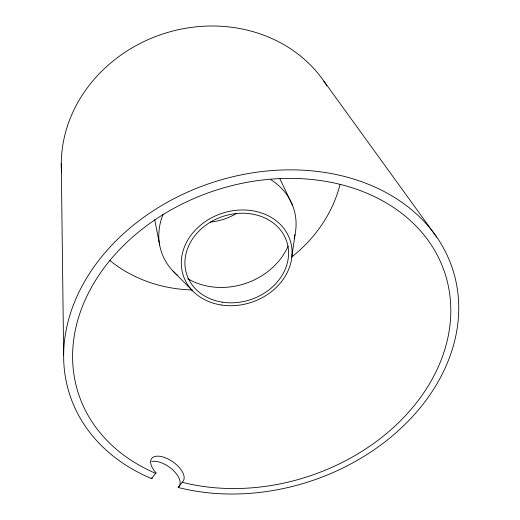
<?xml version="1.0" encoding="UTF-8"?>
<svg xmlns="http://www.w3.org/2000/svg" width="520" height="520" viewBox="0 0 520 520"><rect width="100%" height="100%" fill="white"/><g stroke="black" fill="none" stroke-linecap="round" stroke-linejoin="round"><path stroke-width="0.78" d="M291.954 255.859L295.029 234.696M173.05 271.122L192.744 290.953M323.875 81.139L436.703 237.061M279.669 178.321L292.546 205.342M154.694 219.564L159.627 244.94M61.276 163.657L63.648 355.037M270.861 179.706A69.602 59.228 -18.3 0 1 294.164 238.362M177.84 275.594A69.602 59.228 -18.3 0 1 163.215 214.11M288.151 246.077A66.157 56.29 -18.3 0 1 187.805 278.766M236.301 213.609A58.455 52.007 -18.3 0 1 210.34 222.131M61.561 172.386A143.026 128.148 -18.3 0 1 163.209 33.846A143.026 128.148 -18.3 0 1 326.878 85.69M339.996 184.711A139.38 124.144 -18.3 0 1 291.33 257.27M192.153 289.952A139.38 124.144 -18.3 0 1 109.85 260.481M151.651 461.468A19.312 9.887 35.4 0 1 173.544 470.652A19.312 9.887 35.4 0 1 178.055 487.357M152.269 478.381A19.312 9.887 35.4 0 1 151.756 477.815M156.332 473.09A19.363 9.711 35.2 0 1 153.992 456.8A19.363 9.711 35.2 0 1 176.52 464.737A19.363 9.711 35.2 0 1 182.078 482.157M155.565 473.31L151.554 478.601A201.474 157.183 -18.3 0 1 164.678 203.781A201.474 157.183 -18.3 0 1 458.594 301.821A201.474 157.183 -18.3 0 1 178.224 487.494L182.26 482.313A192.868 150.377 -18.3 0 0 450.684 304.974A192.868 150.377 -18.3 0 0 170.131 210.405A192.868 150.377 -18.3 0 0 155.565 473.31M221.169 304.986A56.251 46.872 -18.3 0 0 290.498 241.488A56.251 46.872 -18.3 0 0 198.393 227.052A56.251 46.872 -18.3 0 0 221.169 304.986M222.339 302.159A52.63 43.849 -18.3 0 0 287.072 242.639A52.63 43.849 -18.3 0 0 200.837 229.3A52.63 43.849 -18.3 0 0 222.339 302.159"/></g></svg>
